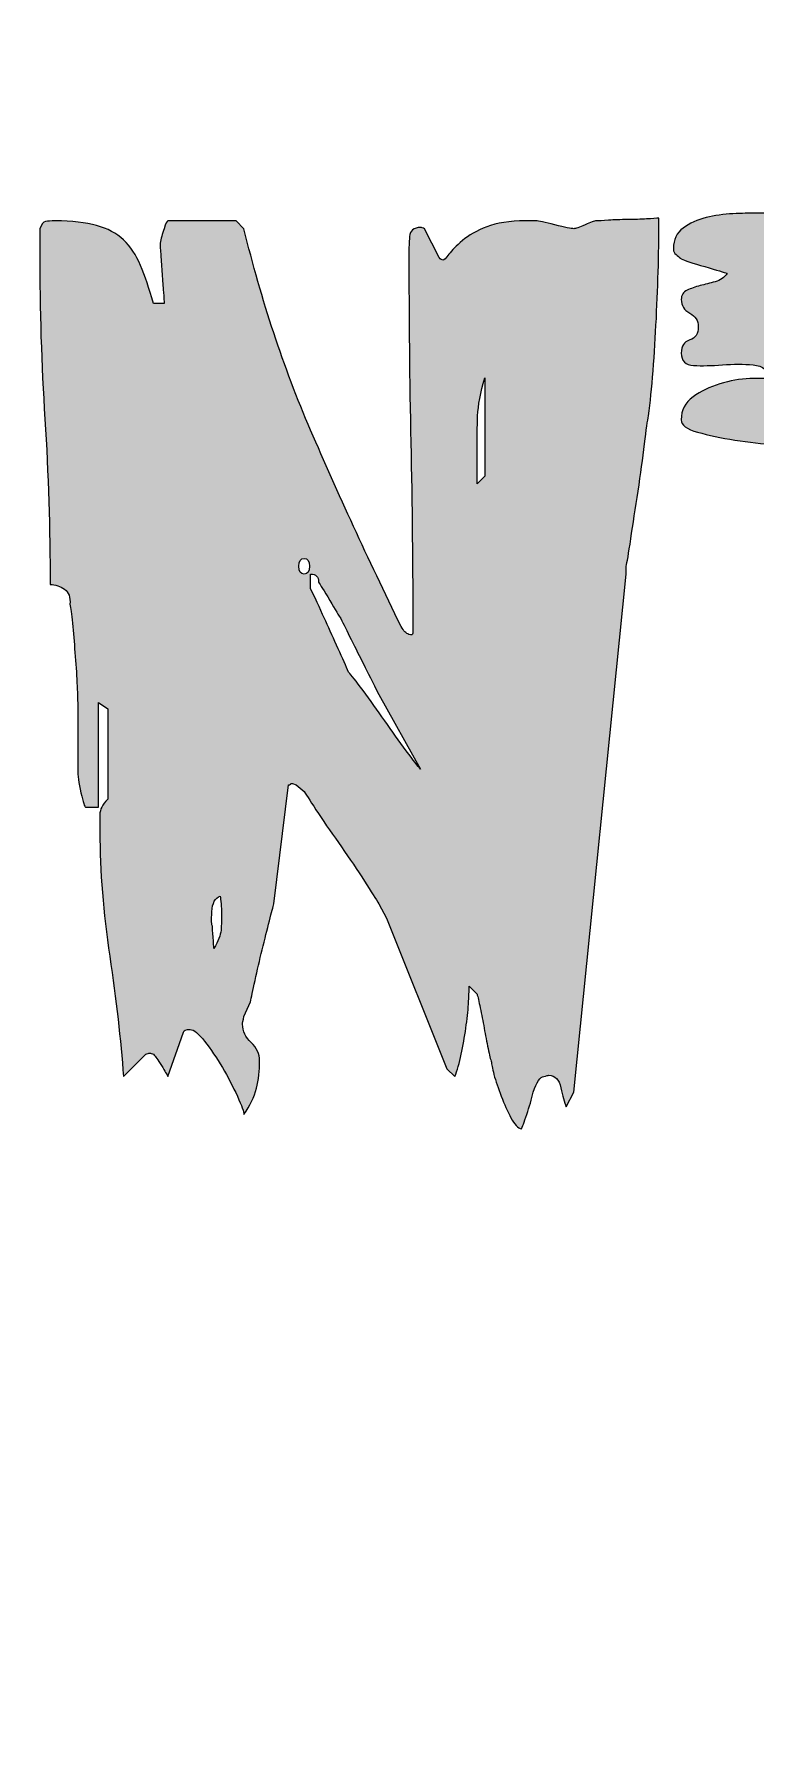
# Model space of a CAD drawing. Extents: x 15 to 185, y -185 to -15.
# Drawn here: x 91.73 to 98.91, y -144.7 to -127.57 of the extents above; entities that cross this region are included whole.
import ezdxf

# ---------------------------------------------------------------- set-up
doc = ezdxf.new("R2010")
doc.units = 0
doc.header["$MEASUREMENT"] = 0
doc.layers.add('Layer 1', color=7, linetype='Continuous', lineweight=0)

# ---------------------------------------------------------------- blocks, each defined once
blk = doc.blocks.new('Block_1')
at = {"layer": 'Layer 1', "true_color": 0x000000, "transparency": 33554687}
h = blk.add_hatch(color=18, dxfattribs=at)
h.dxf.hatch_style = 2
edge = h.paths.add_edge_path()
edge.add_spline(control_points=[(100.001, -23.193), (57.647, -23.193), (23.191, -57.649), (23.191, -100.001), (23.191, -142.353), (57.647, -176.809), (100.001, -176.809), (142.354, -176.809), (176.81, -142.353), (176.81, -100.001), (176.81, -57.649), (142.354, -23.193), (100.001, -23.193)], knot_values=[0, 0, 0, 0, 1, 1, 1, 2, 2, 2, 3, 3, 3, 4, 4, 4, 4], degree=3, periodic=0)
edge = h.paths.add_edge_path()
edge.add_spline(control_points=[(100.001, -179.018), (56.43, -179.018), (20.982, -143.571), (20.982, -100.001), (20.982, -56.43), (56.43, -20.983), (100.001, -20.983), (143.571, -20.983), (179.019, -56.43), (179.019, -100.001), (179.019, -143.571), (143.571, -179.018), (100.001, -179.018)], knot_values=[0, 0, 0, 0, 1, 1, 1, 2, 2, 2, 3, 3, 3, 4, 4, 4, 4], degree=3, periodic=0)
at = {"layer": 'Layer 1'}
for points in [[(100.001, -179.018), (56.43, -179.018), (20.982, -143.571), (20.982, -100.001), (20.982, -56.43), (56.43, -20.983), (100.001, -20.983), (143.571, -20.983), (179.019, -56.43), (179.019, -100.001), (179.019, -143.571), (143.571, -179.018), (100.001, -179.018)], [(100.001, -23.193), (57.647, -23.193), (23.191, -57.649), (23.191, -100.001), (23.191, -142.353), (57.647, -176.809), (100.001, -176.809), (142.354, -176.809), (176.81, -142.353), (176.81, -100.001), (176.81, -57.649), (142.354, -23.193), (100.001, -23.193)]]:
    blk.add_open_spline(points, degree=3, knots=[0, 0, 0, 0, 1, 1, 1, 2, 2, 2, 3, 3, 3, 4, 4, 4, 4], dxfattribs=at)
blk = doc.blocks.new('Block_8')
at = {"layer": 'Layer 1', "true_color": 0x000000, "transparency": 33554687}
h = blk.add_hatch(color=18, dxfattribs=at)
h.dxf.hatch_style = 2
edge = h.paths.add_edge_path()
edge.add_spline(control_points=[(100.863, -132.421), (100.881, -132.352), (100.894, -132.26), (100.903, -132.147), (100.911, -132.035), (100.928, -131.924), (100.954, -131.815), (100.981, -131.706), (101.02, -131.613), (101.072, -131.535), (101.124, -131.457), (101.202, -131.417), (101.306, -131.417), (101.306, -131.417), (101.306, -131.378), (101.306, -131.378), (101.306, -131.378), (100.863, -131.378), (100.863, -131.378), (100.863, -131.378), (100.863, -132.421), (100.863, -132.421)], knot_values=[0, 0, 0, 0, 1, 1, 1, 2, 2, 2, 3, 3, 3, 4, 4, 4, 5, 5, 5, 6, 6, 6, 7, 7, 7, 7], degree=3, periodic=0)
edge = h.paths.add_edge_path()
edge.add_spline(control_points=[(100.16, -138.195), (100.16, -138.212), (100.144, -138.227), (100.114, -138.24), (100.083, -138.253), (100.069, -138.238), (100.069, -138.195), (100.069, -138.169), (100.086, -138.16), (100.12, -138.169), (100.147, -138.169), (100.16, -138.177), (100.16, -138.195)], knot_values=[0, 0, 0, 0, 1, 1, 1, 2, 2, 2, 3, 3, 3, 4, 4, 4, 4], degree=3, periodic=0)
edge = h.paths.add_edge_path()
edge.add_spline(control_points=[(100.219, -137.224), (100.24, -137.054), (100.251, -136.87), (100.251, -136.67), (100.251, -136.67), (100.185, -136.67), (100.185, -136.67), (100.177, -136.705), (100.166, -136.763), (100.153, -136.846), (100.14, -136.928), (100.127, -137.017), (100.114, -137.113), (100.101, -137.209), (100.088, -137.3), (100.075, -137.387), (100.062, -137.474), (100.051, -137.534), (100.042, -137.569), (100.025, -137.639), (100.001, -137.706), (99.971, -137.771), (99.94, -137.836), (99.89, -137.891), (99.821, -137.934), (99.821, -137.934), (99.821, -137.725), (99.821, -137.725), (99.812, -137.725), (99.799, -137.721), (99.782, -137.713), (99.764, -137.704), (99.751, -137.704), (99.743, -137.713), (99.743, -137.713), (99.586, -137.791), (99.586, -137.791), (99.577, -137.799), (99.569, -137.804), (99.56, -137.804), (99.56, -137.699), (99.558, -137.543), (99.554, -137.335), (99.549, -137.126), (99.547, -136.887), (99.547, -136.618), (99.547, -136.348), (99.545, -136.033), (99.541, -135.673), (99.536, -135.312), (99.534, -134.997), (99.534, -134.728), (99.534, -134.459), (99.532, -134.22), (99.528, -134.011), (99.523, -133.802), (99.521, -133.646), (99.521, -133.542), (99.521, -133.472), (99.514, -133.349), (99.501, -133.17), (99.488, -132.992), (99.473, -132.803), (99.456, -132.604), (99.438, -132.404), (99.421, -132.217), (99.404, -132.043), (99.386, -131.869), (99.373, -131.748), (99.365, -131.678), (99.321, -131.669), (99.234, -131.661), (99.104, -131.652), (98.973, -131.643), (98.839, -131.628), (98.7, -131.606), (98.561, -131.585), (98.437, -131.559), (98.329, -131.528), (98.22, -131.498), (98.166, -131.457), (98.166, -131.404), (98.166, -131.309), (98.204, -131.233), (98.283, -131.176), (98.361, -131.12), (98.45, -131.077), (98.55, -131.046), (98.65, -131.016), (98.75, -130.998), (98.85, -130.994), (98.95, -130.99), (99.021, -130.992), (99.065, -131), (99.038, -130.914), (98.978, -130.866), (98.882, -130.857), (98.786, -130.849), (98.684, -130.849), (98.576, -130.857), (98.467, -130.866), (98.372, -130.868), (98.289, -130.864), (98.207, -130.859), (98.166, -130.818), (98.166, -130.74), (98.166, -130.67), (98.194, -130.627), (98.25, -130.609), (98.306, -130.592), (98.335, -130.549), (98.335, -130.479), (98.335, -130.418), (98.306, -130.373), (98.25, -130.342), (98.194, -130.312), (98.166, -130.266), (98.166, -130.205), (98.166, -130.162), (98.185, -130.132), (98.224, -130.114), (98.263, -130.097), (98.306, -130.081), (98.354, -130.068), (98.402, -130.056), (98.452, -130.042), (98.504, -130.029), (98.557, -130.017), (98.596, -129.988), (98.622, -129.945), (98.596, -129.936), (98.522, -129.914), (98.4, -129.879), (98.279, -129.845), (98.2, -129.819), (98.166, -129.801), (98.157, -129.793), (98.144, -129.782), (98.126, -129.769), (98.109, -129.756), (98.096, -129.741), (98.088, -129.723), (98.088, -129.723), (98.088, -129.697), (98.088, -129.697), (98.088, -129.61), (98.12, -129.543), (98.185, -129.495), (98.25, -129.447), (98.326, -129.413), (98.413, -129.391), (98.5, -129.369), (98.589, -129.356), (98.68, -129.352), (98.772, -129.348), (98.844, -129.345), (98.895, -129.345), (99.121, -129.345), (99.345, -129.358), (99.566, -129.384), (99.788, -129.41), (100.012, -129.423), (100.238, -129.423), (100.498, -129.423), (100.75, -129.41), (100.994, -129.384), (101.237, -129.358), (101.489, -129.345), (101.75, -129.345), (101.75, -129.345), (101.906, -129.345), (101.906, -129.345), (101.906, -129.345), (102.349, -129.345), (102.349, -129.345), (102.349, -129.345), (102.506, -129.345), (102.506, -129.345), (102.592, -129.371), (102.677, -129.419), (102.76, -129.489), (102.842, -129.558), (102.884, -129.636), (102.884, -129.723), (102.884, -129.793), (102.862, -129.843), (102.818, -129.873), (102.775, -129.904), (102.718, -129.927), (102.649, -129.945), (102.632, -129.962), (102.592, -129.979), (102.532, -129.997), (102.471, -130.014), (102.408, -130.032), (102.343, -130.049), (102.278, -130.066), (102.214, -130.079), (102.154, -130.088), (102.093, -130.097), (102.058, -130.101), (102.05, -130.101), (102.05, -130.101), (102.05, -130.179), (102.05, -130.179), (102.05, -130.179), (102.871, -130.179), (102.871, -130.179), (102.871, -130.179), (102.871, -130.323), (102.871, -130.323), (102.871, -130.323), (102.506, -130.779), (102.506, -130.779), (102.514, -130.805), (102.538, -130.831), (102.578, -130.857), (102.616, -130.883), (102.656, -130.907), (102.694, -130.929), (102.734, -130.951), (102.771, -130.968), (102.806, -130.981), (102.84, -130.994), (102.862, -131), (102.871, -131), (102.871, -131), (102.871, -131.522), (102.871, -131.522), (102.871, -131.522), (101.971, -131.522), (101.971, -131.522), (101.971, -131.522), (101.906, -131.6), (101.906, -131.6), (101.836, -131.852), (101.782, -132.067), (101.743, -132.245), (101.704, -132.423), (101.665, -132.606), (101.626, -132.792), (101.587, -132.979), (101.554, -133.129), (101.528, -133.242), (101.45, -133.616), (101.407, -133.963), (101.398, -134.285), (101.389, -134.606), (101.359, -134.954), (101.306, -135.327), (101.289, -135.484), (101.263, -135.692), (101.228, -135.953), (101.193, -136.214), (101.159, -136.468), (101.124, -136.715), (101.089, -136.963), (101.05, -137.269), (101.007, -137.634), (101.007, -137.634), (100.863, -138.09), (100.863, -138.09), (100.855, -138.073), (100.833, -138.055), (100.798, -138.038), (100.764, -138.021), (100.737, -138.012), (100.72, -138.012), (100.694, -138.004), (100.672, -137.999), (100.655, -137.999), (100.655, -137.999), (100.642, -138.012), (100.642, -138.012), (100.624, -138.029), (100.598, -138.066), (100.563, -138.123), (100.529, -138.179), (100.503, -138.216), (100.485, -138.234), (100.451, -138.234), (100.396, -138.19), (100.322, -138.103), (100.249, -138.017), (100.203, -137.96), (100.185, -137.934), (100.185, -137.934), (100.185, -137.778), (100.185, -137.778), (100.185, -137.578), (100.196, -137.393), (100.219, -137.224)], knot_values=[0, 0, 0, 0, 1, 1, 1, 2, 2, 2, 3, 3, 3, 4, 4, 4, 5, 5, 5, 6, 6, 6, 7, 7, 7, 8, 8, 8, 9, 9, 9, 10, 10, 10, 11, 11, 11, 12, 12, 12, 13, 13, 13, 14, 14, 14, 15, 15, 15, 16, 16, 16, 17, 17, 17, 18, 18, 18, 19, 19, 19, 20, 20, 20, 21, 21, 21, 22, 22, 22, 23, 23, 23, 24, 24, 24, 25, 25, 25, 26, 26, 26, 27, 27, 27, 28, 28, 28, 29, 29, 29, 30, 30, 30, 31, 31, 31, 32, 32, 32, 33, 33, 33, 34, 34, 34, 35, 35, 35, 36, 36, 36, 37, 37, 37, 38, 38, 38, 39, 39, 39, 40, 40, 40, 41, 41, 41, 42, 42, 42, 43, 43, 43, 44, 44, 44, 45, 45, 45, 46, 46, 46, 47, 47, 47, 48, 48, 48, 49, 49, 49, 50, 50, 50, 51, 51, 51, 52, 52, 52, 53, 53, 53, 54, 54, 54, 55, 55, 55, 56, 56, 56, 57, 57, 57, 58, 58, 58, 59, 59, 59, 60, 60, 60, 61, 61, 61, 62, 62, 62, 63, 63, 63, 64, 64, 64, 65, 65, 65, 66, 66, 66, 67, 67, 67, 68, 68, 68, 69, 69, 69, 70, 70, 70, 71, 71, 71, 72, 72, 72, 73, 73, 73, 74, 74, 74, 75, 75, 75, 76, 76, 76, 77, 77, 77, 78, 78, 78, 79, 79, 79, 80, 80, 80, 81, 81, 81, 82, 82, 82, 83, 83, 83, 84, 84, 84, 85, 85, 85, 86, 86, 86, 87, 87, 87, 88, 88, 88, 89, 89, 89, 90, 90, 90, 91, 91, 91, 92, 92, 92, 93, 93, 93, 94, 94, 94, 95, 95, 95, 96, 96, 96, 97, 97, 97, 97], degree=3, periodic=0)
h = blk.add_hatch(color=18, dxfattribs=at)
h.dxf.hatch_style = 2
edge = h.paths.add_edge_path()
edge.add_spline(control_points=[(96.139, -131.365), (96.135, -131.47), (96.133, -131.596), (96.133, -131.743), (96.133, -131.743), (96.133, -132.043), (96.133, -132.043), (96.133, -132.043), (96.211, -131.965), (96.211, -131.965), (96.211, -131.965), (96.211, -130.987), (96.211, -130.987), (96.167, -131.135), (96.144, -131.261), (96.139, -131.365)], knot_values=[0, 0, 0, 0, 1, 1, 1, 2, 2, 2, 3, 3, 3, 4, 4, 4, 5, 5, 5, 5], degree=3, periodic=0)
edge = h.paths.add_edge_path()
edge.add_spline(control_points=[(94.477, -133.086), (94.538, -133.216), (94.588, -133.325), (94.627, -133.412), (94.667, -133.499), (94.708, -133.59), (94.751, -133.685), (94.794, -133.781), (94.83, -133.859), (94.855, -133.92), (94.881, -133.946), (94.929, -134.007), (94.999, -134.102), (95.068, -134.198), (95.14, -134.298), (95.214, -134.402), (95.287, -134.506), (95.359, -134.606), (95.429, -134.702), (95.498, -134.797), (95.546, -134.858), (95.572, -134.884), (95.572, -134.884), (95.155, -134.141), (95.155, -134.141), (95.094, -134.02), (95.045, -133.92), (95.005, -133.842), (94.966, -133.763), (94.925, -133.681), (94.881, -133.594), (94.838, -133.507), (94.803, -133.438), (94.777, -133.385), (94.759, -133.359), (94.723, -133.299), (94.667, -133.203), (94.61, -133.107), (94.573, -133.046), (94.555, -133.021), (94.555, -132.968), (94.53, -132.942), (94.477, -132.942), (94.477, -132.942), (94.477, -133.086), (94.477, -133.086)], knot_values=[0, 0, 0, 0, 1, 1, 1, 2, 2, 2, 3, 3, 3, 4, 4, 4, 5, 5, 5, 6, 6, 6, 7, 7, 7, 8, 8, 8, 9, 9, 9, 10, 10, 10, 11, 11, 11, 12, 12, 12, 13, 13, 13, 14, 14, 14, 15, 15, 15, 15], degree=3, periodic=0)
edge = h.paths.add_edge_path()
edge.add_spline(control_points=[(94.36, -132.864), (94.36, -132.916), (94.378, -132.942), (94.412, -132.942), (94.447, -132.942), (94.464, -132.916), (94.464, -132.864), (94.464, -132.812), (94.447, -132.786), (94.412, -132.786), (94.378, -132.786), (94.36, -132.812), (94.36, -132.864)], knot_values=[0, 0, 0, 0, 1, 1, 1, 2, 2, 2, 3, 3, 3, 4, 4, 4, 4], degree=3, periodic=0)
edge = h.paths.add_edge_path()
edge.add_spline(control_points=[(93.493, -136.305), (93.489, -136.392), (93.491, -136.44), (93.5, -136.448), (93.5, -136.466), (93.502, -136.503), (93.506, -136.559), (93.511, -136.616), (93.513, -136.652), (93.513, -136.67), (93.557, -136.6), (93.58, -136.539), (93.585, -136.487), (93.589, -136.435), (93.591, -136.375), (93.591, -136.305), (93.591, -136.288), (93.589, -136.261), (93.585, -136.227), (93.58, -136.192), (93.578, -136.166), (93.578, -136.149), (93.526, -136.166), (93.498, -136.218), (93.493, -136.305)], knot_values=[0, 0, 0, 0, 1, 1, 1, 2, 2, 2, 3, 3, 3, 4, 4, 4, 5, 5, 5, 6, 6, 6, 7, 7, 7, 8, 8, 8, 8], degree=3, periodic=0)
edge = h.paths.add_edge_path()
edge.add_spline(control_points=[(96.055, -137.048), (96.055, -137.091), (96.052, -137.15), (96.048, -137.224), (96.043, -137.298), (96.035, -137.378), (96.022, -137.465), (96.009, -137.552), (95.994, -137.639), (95.976, -137.725), (95.959, -137.812), (95.937, -137.886), (95.911, -137.947), (95.911, -137.947), (95.833, -137.869), (95.833, -137.869), (95.833, -137.869), (95.233, -136.37), (95.233, -136.37), (95.233, -136.37), (95.155, -136.227), (95.155, -136.227), (95.129, -136.183), (95.081, -136.107), (95.012, -135.999), (94.942, -135.89), (94.866, -135.777), (94.784, -135.66), (94.701, -135.543), (94.625, -135.432), (94.555, -135.327), (94.486, -135.223), (94.439, -135.149), (94.412, -135.106), (94.412, -135.106), (94.334, -135.041), (94.334, -135.041), (94.334, -135.041), (94.295, -135.027), (94.295, -135.027), (94.286, -135.027), (94.279, -135.03), (94.275, -135.034), (94.271, -135.039), (94.265, -135.041), (94.256, -135.041), (94.256, -135.041), (94.112, -136.227), (94.112, -136.227), (94.104, -136.253), (94.089, -136.309), (94.067, -136.396), (94.045, -136.483), (94.021, -136.579), (93.995, -136.683), (93.969, -136.787), (93.945, -136.889), (93.924, -136.989), (93.902, -137.089), (93.887, -137.161), (93.878, -137.204), (93.878, -137.204), (93.813, -137.347), (93.813, -137.347), (93.804, -137.391), (93.799, -137.417), (93.799, -137.426), (93.799, -137.495), (93.828, -137.556), (93.884, -137.608), (93.941, -137.66), (93.969, -137.721), (93.969, -137.791), (93.969, -137.886), (93.958, -137.978), (93.937, -138.064), (93.915, -138.151), (93.874, -138.238), (93.813, -138.325), (93.813, -138.299), (93.791, -138.238), (93.748, -138.143), (93.704, -138.047), (93.654, -137.951), (93.598, -137.856), (93.541, -137.76), (93.483, -137.673), (93.422, -137.595), (93.361, -137.517), (93.313, -137.478), (93.278, -137.478), (93.235, -137.478), (93.213, -137.486), (93.213, -137.504), (93.213, -137.504), (93.057, -137.947), (93.057, -137.947), (93.048, -137.93), (93.026, -137.893), (92.992, -137.836), (92.957, -137.78), (92.931, -137.743), (92.914, -137.725), (92.896, -137.717), (92.883, -137.713), (92.874, -137.713), (92.866, -137.713), (92.853, -137.717), (92.835, -137.725), (92.835, -137.725), (92.614, -137.947), (92.614, -137.947), (92.587, -137.582), (92.542, -137.183), (92.477, -136.748), (92.412, -136.314), (92.379, -135.901), (92.379, -135.51), (92.379, -135.51), (92.379, -135.34), (92.379, -135.34), (92.379, -135.288), (92.405, -135.236), (92.458, -135.184), (92.458, -135.184), (92.458, -134.285), (92.458, -134.285), (92.458, -134.285), (92.366, -134.22), (92.366, -134.22), (92.366, -134.22), (92.366, -135.262), (92.366, -135.262), (92.366, -135.262), (92.236, -135.262), (92.236, -135.262), (92.227, -135.262), (92.212, -135.214), (92.19, -135.119), (92.168, -135.023), (92.158, -134.945), (92.158, -134.884), (92.158, -134.884), (92.158, -134.754), (92.158, -134.754), (92.158, -134.754), (92.158, -134.532), (92.158, -134.532), (92.158, -134.532), (92.158, -134.337), (92.158, -134.337), (92.158, -134.337), (92.158, -134.22), (92.158, -134.22), (92.158, -134.185), (92.155, -134.12), (92.151, -134.024), (92.147, -133.929), (92.14, -133.829), (92.131, -133.724), (92.123, -133.62), (92.114, -133.522), (92.105, -133.431), (92.097, -133.34), (92.088, -133.277), (92.08, -133.242), (92.088, -133.173), (92.07, -133.123), (92.027, -133.092), (91.984, -133.062), (91.936, -133.046), (91.884, -133.046), (91.884, -132.491), (91.866, -131.941), (91.832, -131.398), (91.797, -130.855), (91.78, -130.305), (91.78, -129.749), (91.78, -129.749), (91.78, -129.501), (91.78, -129.501), (91.797, -129.458), (91.816, -129.434), (91.838, -129.43), (91.86, -129.426), (91.893, -129.423), (91.936, -129.423), (92.101, -129.423), (92.238, -129.439), (92.346, -129.469), (92.455, -129.499), (92.544, -129.547), (92.614, -129.612), (92.683, -129.678), (92.74, -129.762), (92.783, -129.867), (92.826, -129.971), (92.87, -130.097), (92.914, -130.245), (92.914, -130.245), (93.018, -130.245), (93.018, -130.245), (93.018, -130.227), (93.016, -130.19), (93.011, -130.134), (93.006, -130.077), (93.003, -130.017), (92.998, -129.951), (92.994, -129.886), (92.989, -129.823), (92.985, -129.762), (92.981, -129.702), (92.979, -129.662), (92.979, -129.645), (92.987, -129.601), (93, -129.554), (93.018, -129.501), (93.035, -129.45), (93.048, -129.423), (93.057, -129.423), (93.057, -129.423), (93.734, -129.423), (93.734, -129.423), (93.734, -129.423), (93.813, -129.501), (93.813, -129.501), (93.986, -130.214), (94.208, -130.883), (94.477, -131.509), (94.747, -132.134), (95.046, -132.786), (95.377, -133.464), (95.403, -133.507), (95.429, -133.533), (95.455, -133.542), (95.481, -133.551), (95.494, -133.546), (95.494, -133.529), (95.494, -132.877), (95.487, -132.245), (95.474, -131.632), (95.461, -131.02), (95.455, -130.388), (95.455, -129.736), (95.455, -129.693), (95.457, -129.641), (95.461, -129.58), (95.466, -129.519), (95.503, -129.489), (95.572, -129.489), (95.581, -129.489), (95.594, -129.493), (95.611, -129.501), (95.611, -129.501), (95.755, -129.788), (95.755, -129.788), (95.772, -129.806), (95.785, -129.814), (95.794, -129.814), (95.802, -129.814), (95.822, -129.795), (95.852, -129.756), (95.883, -129.717), (95.928, -129.671), (95.989, -129.619), (96.05, -129.567), (96.131, -129.521), (96.23, -129.482), (96.33, -129.443), (96.458, -129.423), (96.615, -129.423), (96.615, -129.423), (96.719, -129.423), (96.719, -129.423), (96.745, -129.423), (96.808, -129.436), (96.908, -129.462), (97.008, -129.489), (97.071, -129.501), (97.097, -129.501), (97.114, -129.501), (97.152, -129.489), (97.208, -129.462), (97.264, -129.436), (97.301, -129.423), (97.319, -129.423), (97.345, -129.423), (97.386, -129.421), (97.442, -129.417), (97.499, -129.413), (97.562, -129.41), (97.632, -129.41), (97.701, -129.41), (97.764, -129.408), (97.82, -129.404), (97.877, -129.4), (97.918, -129.397), (97.944, -129.397), (97.944, -129.536), (97.942, -129.693), (97.938, -129.867), (97.933, -130.04), (97.927, -130.216), (97.918, -130.394), (97.909, -130.573), (97.899, -130.746), (97.886, -130.916), (97.873, -131.085), (97.857, -131.235), (97.84, -131.365), (97.831, -131.409), (97.818, -131.502), (97.801, -131.645), (97.783, -131.789), (97.762, -131.945), (97.736, -132.115), (97.71, -132.284), (97.686, -132.443), (97.664, -132.59), (97.642, -132.738), (97.627, -132.83), (97.618, -132.864), (97.618, -132.864), (97.618, -132.942), (97.618, -132.942), (97.618, -132.942), (97.097, -138.103), (97.097, -138.103), (97.097, -138.103), (97.019, -138.247), (97.019, -138.247), (97.002, -138.203), (96.984, -138.14), (96.967, -138.058), (96.949, -137.975), (96.91, -137.934), (96.849, -137.934), (96.841, -137.934), (96.823, -137.939), (96.798, -137.947), (96.763, -137.947), (96.728, -137.999), (96.693, -138.103), (96.676, -138.173), (96.654, -138.247), (96.628, -138.325), (96.602, -138.403), (96.584, -138.451), (96.576, -138.468), (96.541, -138.46), (96.506, -138.423), (96.471, -138.358), (96.437, -138.292), (96.404, -138.221), (96.374, -138.143), (96.343, -138.064), (96.319, -137.993), (96.302, -137.927), (96.284, -137.862), (96.276, -137.821), (96.276, -137.804), (96.267, -137.778), (96.257, -137.732), (96.243, -137.667), (96.23, -137.602), (96.217, -137.534), (96.204, -137.465), (96.192, -137.395), (96.178, -137.328), (96.165, -137.263), (96.152, -137.198), (96.141, -137.152), (96.133, -137.126), (96.133, -137.126), (96.055, -137.048), (96.055, -137.048)], knot_values=[0, 0, 0, 0, 1, 1, 1, 2, 2, 2, 3, 3, 3, 4, 4, 4, 5, 5, 5, 6, 6, 6, 7, 7, 7, 8, 8, 8, 9, 9, 9, 10, 10, 10, 11, 11, 11, 12, 12, 12, 13, 13, 13, 14, 14, 14, 15, 15, 15, 16, 16, 16, 17, 17, 17, 18, 18, 18, 19, 19, 19, 20, 20, 20, 21, 21, 21, 22, 22, 22, 23, 23, 23, 24, 24, 24, 25, 25, 25, 26, 26, 26, 27, 27, 27, 28, 28, 28, 29, 29, 29, 30, 30, 30, 31, 31, 31, 32, 32, 32, 33, 33, 33, 34, 34, 34, 35, 35, 35, 36, 36, 36, 37, 37, 37, 38, 38, 38, 39, 39, 39, 40, 40, 40, 41, 41, 41, 42, 42, 42, 43, 43, 43, 44, 44, 44, 45, 45, 45, 46, 46, 46, 47, 47, 47, 48, 48, 48, 49, 49, 49, 50, 50, 50, 51, 51, 51, 52, 52, 52, 53, 53, 53, 54, 54, 54, 55, 55, 55, 56, 56, 56, 57, 57, 57, 58, 58, 58, 59, 59, 59, 60, 60, 60, 61, 61, 61, 62, 62, 62, 63, 63, 63, 64, 64, 64, 65, 65, 65, 66, 66, 66, 67, 67, 67, 68, 68, 68, 69, 69, 69, 70, 70, 70, 71, 71, 71, 72, 72, 72, 73, 73, 73, 74, 74, 74, 75, 75, 75, 76, 76, 76, 77, 77, 77, 78, 78, 78, 79, 79, 79, 80, 80, 80, 81, 81, 81, 82, 82, 82, 83, 83, 83, 84, 84, 84, 85, 85, 85, 86, 86, 86, 87, 87, 87, 88, 88, 88, 89, 89, 89, 90, 90, 90, 91, 91, 91, 92, 92, 92, 93, 93, 93, 94, 94, 94, 95, 95, 95, 96, 96, 96, 97, 97, 97, 98, 98, 98, 99, 99, 99, 100, 100, 100, 101, 101, 101, 102, 102, 102, 103, 103, 103, 104, 104, 104, 105, 105, 105, 106, 106, 106, 107, 107, 107, 108, 108, 108, 109, 109, 109, 110, 110, 110, 111, 111, 111, 112, 112, 112, 113, 113, 113, 114, 114, 114, 115, 115, 115, 116, 116, 116, 117, 117, 117, 118, 118, 118, 119, 119, 119, 120, 120, 120, 121, 121, 121, 122, 122, 122, 123, 123, 123, 124, 124, 124, 125, 125, 125, 125], degree=3, periodic=0)
at = {"layer": 'Layer 1'}
for points, knots in [([(100.219, -137.224), (100.24, -137.054), (100.251, -136.87), (100.251, -136.67), (100.251, -136.67), (100.185, -136.67), (100.185, -136.67), (100.177, -136.705), (100.166, -136.763), (100.153, -136.846), (100.14, -136.928), (100.127, -137.017), (100.114, -137.113), (100.101, -137.209), (100.088, -137.3), (100.075, -137.387), (100.062, -137.474), (100.051, -137.534), (100.042, -137.569), (100.025, -137.639), (100.001, -137.706), (99.971, -137.771), (99.94, -137.836), (99.89, -137.891), (99.821, -137.934), (99.821, -137.934), (99.821, -137.725), (99.821, -137.725), (99.812, -137.725), (99.799, -137.721), (99.782, -137.713), (99.764, -137.704), (99.751, -137.704), (99.743, -137.713), (99.743, -137.713), (99.586, -137.791), (99.586, -137.791), (99.577, -137.799), (99.569, -137.804), (99.56, -137.804), (99.56, -137.699), (99.558, -137.543), (99.554, -137.335), (99.549, -137.126), (99.547, -136.887), (99.547, -136.618), (99.547, -136.348), (99.545, -136.033), (99.541, -135.673), (99.536, -135.312), (99.534, -134.997), (99.534, -134.728), (99.534, -134.459), (99.532, -134.22), (99.528, -134.011), (99.523, -133.802), (99.521, -133.646), (99.521, -133.542), (99.521, -133.472), (99.514, -133.349), (99.501, -133.17), (99.488, -132.992), (99.473, -132.803), (99.456, -132.604), (99.438, -132.404), (99.421, -132.217), (99.404, -132.043), (99.386, -131.869), (99.373, -131.748), (99.365, -131.678), (99.321, -131.669), (99.234, -131.661), (99.104, -131.652), (98.973, -131.643), (98.839, -131.628), (98.7, -131.606), (98.561, -131.585), (98.437, -131.559), (98.329, -131.528), (98.22, -131.498), (98.166, -131.457), (98.166, -131.404), (98.166, -131.309), (98.204, -131.233), (98.283, -131.176), (98.361, -131.12), (98.45, -131.077), (98.55, -131.046), (98.65, -131.016), (98.75, -130.998), (98.85, -130.994), (98.95, -130.99), (99.021, -130.992), (99.065, -131), (99.038, -130.914), (98.978, -130.866), (98.882, -130.857), (98.786, -130.849), (98.684, -130.849), (98.576, -130.857), (98.467, -130.866), (98.372, -130.868), (98.289, -130.864), (98.207, -130.859), (98.166, -130.818), (98.166, -130.74), (98.166, -130.67), (98.194, -130.627), (98.25, -130.609), (98.306, -130.592), (98.335, -130.549), (98.335, -130.479), (98.335, -130.418), (98.306, -130.373), (98.25, -130.342), (98.194, -130.312), (98.166, -130.266), (98.166, -130.205), (98.166, -130.162), (98.185, -130.132), (98.224, -130.114), (98.263, -130.097), (98.306, -130.081), (98.354, -130.068), (98.402, -130.056), (98.452, -130.042), (98.504, -130.029), (98.557, -130.017), (98.596, -129.988), (98.622, -129.945), (98.596, -129.936), (98.522, -129.914), (98.4, -129.879), (98.279, -129.845), (98.2, -129.819), (98.166, -129.801), (98.157, -129.793), (98.144, -129.782), (98.126, -129.769), (98.109, -129.756), (98.096, -129.741), (98.088, -129.723), (98.088, -129.723), (98.088, -129.697), (98.088, -129.697), (98.088, -129.61), (98.12, -129.543), (98.185, -129.495), (98.25, -129.447), (98.326, -129.413), (98.413, -129.391), (98.5, -129.369), (98.589, -129.356), (98.68, -129.352), (98.772, -129.348), (98.844, -129.345), (98.895, -129.345), (99.121, -129.345), (99.345, -129.358), (99.566, -129.384), (99.788, -129.41), (100.012, -129.423), (100.238, -129.423), (100.498, -129.423), (100.75, -129.41), (100.994, -129.384), (101.237, -129.358), (101.489, -129.345), (101.75, -129.345), (101.75, -129.345), (101.906, -129.345), (101.906, -129.345), (101.906, -129.345), (102.349, -129.345), (102.349, -129.345), (102.349, -129.345), (102.506, -129.345), (102.506, -129.345), (102.592, -129.371), (102.677, -129.419), (102.76, -129.489), (102.842, -129.558), (102.884, -129.636), (102.884, -129.723), (102.884, -129.793), (102.862, -129.843), (102.818, -129.873), (102.775, -129.904), (102.718, -129.927), (102.649, -129.945), (102.632, -129.962), (102.592, -129.979), (102.532, -129.997), (102.471, -130.014), (102.408, -130.032), (102.343, -130.049), (102.278, -130.066), (102.214, -130.079), (102.154, -130.088), (102.093, -130.097), (102.058, -130.101), (102.05, -130.101), (102.05, -130.101), (102.05, -130.179), (102.05, -130.179), (102.05, -130.179), (102.871, -130.179), (102.871, -130.179), (102.871, -130.179), (102.871, -130.323), (102.871, -130.323), (102.871, -130.323), (102.506, -130.779), (102.506, -130.779), (102.514, -130.805), (102.538, -130.831), (102.578, -130.857), (102.616, -130.883), (102.656, -130.907), (102.694, -130.929), (102.734, -130.951), (102.771, -130.968), (102.806, -130.981), (102.84, -130.994), (102.862, -131), (102.871, -131), (102.871, -131), (102.871, -131.522), (102.871, -131.522), (102.871, -131.522), (101.971, -131.522), (101.971, -131.522), (101.971, -131.522), (101.906, -131.6), (101.906, -131.6), (101.836, -131.852), (101.782, -132.067), (101.743, -132.245), (101.704, -132.423), (101.665, -132.606), (101.626, -132.792), (101.587, -132.979), (101.554, -133.129), (101.528, -133.242), (101.45, -133.616), (101.407, -133.963), (101.398, -134.285), (101.389, -134.606), (101.359, -134.954), (101.306, -135.327), (101.289, -135.484), (101.263, -135.692), (101.228, -135.953), (101.193, -136.214), (101.159, -136.468), (101.124, -136.715), (101.089, -136.963), (101.05, -137.269), (101.007, -137.634), (101.007, -137.634), (100.863, -138.09), (100.863, -138.09), (100.855, -138.073), (100.833, -138.055), (100.798, -138.038), (100.764, -138.021), (100.737, -138.012), (100.72, -138.012), (100.694, -138.004), (100.672, -137.999), (100.655, -137.999), (100.655, -137.999), (100.642, -138.012), (100.642, -138.012), (100.624, -138.029), (100.598, -138.066), (100.563, -138.123), (100.529, -138.179), (100.503, -138.216), (100.485, -138.234), (100.451, -138.234), (100.396, -138.19), (100.322, -138.103), (100.249, -138.017), (100.203, -137.96), (100.185, -137.934), (100.185, -137.934), (100.185, -137.778), (100.185, -137.778), (100.185, -137.578), (100.196, -137.393), (100.219, -137.224)], [0, 0, 0, 0, 1, 1, 1, 2, 2, 2, 3, 3, 3, 4, 4, 4, 5, 5, 5, 6, 6, 6, 7, 7, 7, 8, 8, 8, 9, 9, 9, 10, 10, 10, 11, 11, 11, 12, 12, 12, 13, 13, 13, 14, 14, 14, 15, 15, 15, 16, 16, 16, 17, 17, 17, 18, 18, 18, 19, 19, 19, 20, 20, 20, 21, 21, 21, 22, 22, 22, 23, 23, 23, 24, 24, 24, 25, 25, 25, 26, 26, 26, 27, 27, 27, 28, 28, 28, 29, 29, 29, 30, 30, 30, 31, 31, 31, 32, 32, 32, 33, 33, 33, 34, 34, 34, 35, 35, 35, 36, 36, 36, 37, 37, 37, 38, 38, 38, 39, 39, 39, 40, 40, 40, 41, 41, 41, 42, 42, 42, 43, 43, 43, 44, 44, 44, 45, 45, 45, 46, 46, 46, 47, 47, 47, 48, 48, 48, 49, 49, 49, 50, 50, 50, 51, 51, 51, 52, 52, 52, 53, 53, 53, 54, 54, 54, 55, 55, 55, 56, 56, 56, 57, 57, 57, 58, 58, 58, 59, 59, 59, 60, 60, 60, 61, 61, 61, 62, 62, 62, 63, 63, 63, 64, 64, 64, 65, 65, 65, 66, 66, 66, 67, 67, 67, 68, 68, 68, 69, 69, 69, 70, 70, 70, 71, 71, 71, 72, 72, 72, 73, 73, 73, 74, 74, 74, 75, 75, 75, 76, 76, 76, 77, 77, 77, 78, 78, 78, 79, 79, 79, 80, 80, 80, 81, 81, 81, 82, 82, 82, 83, 83, 83, 84, 84, 84, 85, 85, 85, 86, 86, 86, 87, 87, 87, 88, 88, 88, 89, 89, 89, 90, 90, 90, 91, 91, 91, 92, 92, 92, 93, 93, 93, 94, 94, 94, 95, 95, 95, 96, 96, 96, 97, 97, 97, 97]), ([(96.055, -137.048), (96.055, -137.091), (96.052, -137.15), (96.048, -137.224), (96.043, -137.298), (96.035, -137.378), (96.022, -137.465), (96.009, -137.552), (95.994, -137.639), (95.976, -137.725), (95.959, -137.812), (95.937, -137.886), (95.911, -137.947), (95.911, -137.947), (95.833, -137.869), (95.833, -137.869), (95.833, -137.869), (95.233, -136.37), (95.233, -136.37), (95.233, -136.37), (95.155, -136.227), (95.155, -136.227), (95.129, -136.183), (95.081, -136.107), (95.012, -135.999), (94.942, -135.89), (94.866, -135.777), (94.784, -135.66), (94.701, -135.543), (94.625, -135.432), (94.555, -135.327), (94.486, -135.223), (94.439, -135.149), (94.412, -135.106), (94.412, -135.106), (94.334, -135.041), (94.334, -135.041), (94.334, -135.041), (94.295, -135.027), (94.295, -135.027), (94.286, -135.027), (94.279, -135.03), (94.275, -135.034), (94.271, -135.039), (94.265, -135.041), (94.256, -135.041), (94.256, -135.041), (94.112, -136.227), (94.112, -136.227), (94.104, -136.253), (94.089, -136.309), (94.067, -136.396), (94.045, -136.483), (94.021, -136.579), (93.995, -136.683), (93.969, -136.787), (93.945, -136.889), (93.924, -136.989), (93.902, -137.089), (93.887, -137.161), (93.878, -137.204), (93.878, -137.204), (93.813, -137.347), (93.813, -137.347), (93.804, -137.391), (93.799, -137.417), (93.799, -137.426), (93.799, -137.495), (93.828, -137.556), (93.884, -137.608), (93.941, -137.66), (93.969, -137.721), (93.969, -137.791), (93.969, -137.886), (93.958, -137.978), (93.937, -138.064), (93.915, -138.151), (93.874, -138.238), (93.813, -138.325), (93.813, -138.299), (93.791, -138.238), (93.748, -138.143), (93.704, -138.047), (93.654, -137.951), (93.598, -137.856), (93.541, -137.76), (93.483, -137.673), (93.422, -137.595), (93.361, -137.517), (93.313, -137.478), (93.278, -137.478), (93.235, -137.478), (93.213, -137.486), (93.213, -137.504), (93.213, -137.504), (93.057, -137.947), (93.057, -137.947), (93.048, -137.93), (93.026, -137.893), (92.992, -137.836), (92.957, -137.78), (92.931, -137.743), (92.914, -137.725), (92.896, -137.717), (92.883, -137.713), (92.874, -137.713), (92.866, -137.713), (92.853, -137.717), (92.835, -137.725), (92.835, -137.725), (92.614, -137.947), (92.614, -137.947), (92.587, -137.582), (92.542, -137.183), (92.477, -136.748), (92.412, -136.314), (92.379, -135.901), (92.379, -135.51), (92.379, -135.51), (92.379, -135.34), (92.379, -135.34), (92.379, -135.288), (92.405, -135.236), (92.458, -135.184), (92.458, -135.184), (92.458, -134.285), (92.458, -134.285), (92.458, -134.285), (92.366, -134.22), (92.366, -134.22), (92.366, -134.22), (92.366, -135.262), (92.366, -135.262), (92.366, -135.262), (92.236, -135.262), (92.236, -135.262), (92.227, -135.262), (92.212, -135.214), (92.19, -135.119), (92.168, -135.023), (92.158, -134.945), (92.158, -134.884), (92.158, -134.884), (92.158, -134.754), (92.158, -134.754), (92.158, -134.754), (92.158, -134.532), (92.158, -134.532), (92.158, -134.532), (92.158, -134.337), (92.158, -134.337), (92.158, -134.337), (92.158, -134.22), (92.158, -134.22), (92.158, -134.185), (92.155, -134.12), (92.151, -134.024), (92.147, -133.929), (92.14, -133.829), (92.131, -133.724), (92.123, -133.62), (92.114, -133.522), (92.105, -133.431), (92.097, -133.34), (92.088, -133.277), (92.08, -133.242), (92.088, -133.173), (92.07, -133.123), (92.027, -133.092), (91.984, -133.062), (91.936, -133.046), (91.884, -133.046), (91.884, -132.491), (91.866, -131.941), (91.832, -131.398), (91.797, -130.855), (91.78, -130.305), (91.78, -129.749), (91.78, -129.749), (91.78, -129.501), (91.78, -129.501), (91.797, -129.458), (91.816, -129.434), (91.838, -129.43), (91.86, -129.426), (91.893, -129.423), (91.936, -129.423), (92.101, -129.423), (92.238, -129.439), (92.346, -129.469), (92.455, -129.499), (92.544, -129.547), (92.614, -129.612), (92.683, -129.678), (92.74, -129.762), (92.783, -129.867), (92.826, -129.971), (92.87, -130.097), (92.914, -130.245), (92.914, -130.245), (93.018, -130.245), (93.018, -130.245), (93.018, -130.227), (93.016, -130.19), (93.011, -130.134), (93.006, -130.077), (93.003, -130.017), (92.998, -129.951), (92.994, -129.886), (92.989, -129.823), (92.985, -129.762), (92.981, -129.702), (92.979, -129.662), (92.979, -129.645), (92.987, -129.601), (93, -129.554), (93.018, -129.501), (93.035, -129.45), (93.048, -129.423), (93.057, -129.423), (93.057, -129.423), (93.734, -129.423), (93.734, -129.423), (93.734, -129.423), (93.813, -129.501), (93.813, -129.501), (93.986, -130.214), (94.208, -130.883), (94.477, -131.509), (94.747, -132.134), (95.046, -132.786), (95.377, -133.464), (95.403, -133.507), (95.429, -133.533), (95.455, -133.542), (95.481, -133.551), (95.494, -133.546), (95.494, -133.529), (95.494, -132.877), (95.487, -132.245), (95.474, -131.632), (95.461, -131.02), (95.455, -130.388), (95.455, -129.736), (95.455, -129.693), (95.457, -129.641), (95.461, -129.58), (95.466, -129.519), (95.503, -129.489), (95.572, -129.489), (95.581, -129.489), (95.594, -129.493), (95.611, -129.501), (95.611, -129.501), (95.755, -129.788), (95.755, -129.788), (95.772, -129.806), (95.785, -129.814), (95.794, -129.814), (95.802, -129.814), (95.822, -129.795), (95.852, -129.756), (95.883, -129.717), (95.928, -129.671), (95.989, -129.619), (96.05, -129.567), (96.131, -129.521), (96.23, -129.482), (96.33, -129.443), (96.458, -129.423), (96.615, -129.423), (96.615, -129.423), (96.719, -129.423), (96.719, -129.423), (96.745, -129.423), (96.808, -129.436), (96.908, -129.462), (97.008, -129.489), (97.071, -129.501), (97.097, -129.501), (97.114, -129.501), (97.152, -129.489), (97.208, -129.462), (97.264, -129.436), (97.301, -129.423), (97.319, -129.423), (97.345, -129.423), (97.386, -129.421), (97.442, -129.417), (97.499, -129.413), (97.562, -129.41), (97.632, -129.41), (97.701, -129.41), (97.764, -129.408), (97.82, -129.404), (97.877, -129.4), (97.918, -129.397), (97.944, -129.397), (97.944, -129.536), (97.942, -129.693), (97.938, -129.867), (97.933, -130.04), (97.927, -130.216), (97.918, -130.394), (97.909, -130.573), (97.899, -130.746), (97.886, -130.916), (97.873, -131.085), (97.857, -131.235), (97.84, -131.365), (97.831, -131.409), (97.818, -131.502), (97.801, -131.645), (97.783, -131.789), (97.762, -131.945), (97.736, -132.115), (97.71, -132.284), (97.686, -132.443), (97.664, -132.59), (97.642, -132.738), (97.627, -132.83), (97.618, -132.864), (97.618, -132.864), (97.618, -132.942), (97.618, -132.942), (97.618, -132.942), (97.097, -138.103), (97.097, -138.103), (97.097, -138.103), (97.019, -138.247), (97.019, -138.247), (97.002, -138.203), (96.984, -138.14), (96.967, -138.058), (96.949, -137.975), (96.91, -137.934), (96.849, -137.934), (96.841, -137.934), (96.823, -137.939), (96.798, -137.947), (96.763, -137.947), (96.728, -137.999), (96.693, -138.103), (96.676, -138.173), (96.654, -138.247), (96.628, -138.325), (96.602, -138.403), (96.584, -138.451), (96.576, -138.468), (96.541, -138.46), (96.506, -138.423), (96.471, -138.358), (96.437, -138.292), (96.404, -138.221), (96.374, -138.143), (96.343, -138.064), (96.319, -137.993), (96.302, -137.927), (96.284, -137.862), (96.276, -137.821), (96.276, -137.804), (96.267, -137.778), (96.257, -137.732), (96.243, -137.667), (96.23, -137.602), (96.217, -137.534), (96.204, -137.465), (96.192, -137.395), (96.178, -137.328), (96.165, -137.263), (96.152, -137.198), (96.141, -137.152), (96.133, -137.126), (96.133, -137.126), (96.055, -137.048), (96.055, -137.048)], [0, 0, 0, 0, 1, 1, 1, 2, 2, 2, 3, 3, 3, 4, 4, 4, 5, 5, 5, 6, 6, 6, 7, 7, 7, 8, 8, 8, 9, 9, 9, 10, 10, 10, 11, 11, 11, 12, 12, 12, 13, 13, 13, 14, 14, 14, 15, 15, 15, 16, 16, 16, 17, 17, 17, 18, 18, 18, 19, 19, 19, 20, 20, 20, 21, 21, 21, 22, 22, 22, 23, 23, 23, 24, 24, 24, 25, 25, 25, 26, 26, 26, 27, 27, 27, 28, 28, 28, 29, 29, 29, 30, 30, 30, 31, 31, 31, 32, 32, 32, 33, 33, 33, 34, 34, 34, 35, 35, 35, 36, 36, 36, 37, 37, 37, 38, 38, 38, 39, 39, 39, 40, 40, 40, 41, 41, 41, 42, 42, 42, 43, 43, 43, 44, 44, 44, 45, 45, 45, 46, 46, 46, 47, 47, 47, 48, 48, 48, 49, 49, 49, 50, 50, 50, 51, 51, 51, 52, 52, 52, 53, 53, 53, 54, 54, 54, 55, 55, 55, 56, 56, 56, 57, 57, 57, 58, 58, 58, 59, 59, 59, 60, 60, 60, 61, 61, 61, 62, 62, 62, 63, 63, 63, 64, 64, 64, 65, 65, 65, 66, 66, 66, 67, 67, 67, 68, 68, 68, 69, 69, 69, 70, 70, 70, 71, 71, 71, 72, 72, 72, 73, 73, 73, 74, 74, 74, 75, 75, 75, 76, 76, 76, 77, 77, 77, 78, 78, 78, 79, 79, 79, 80, 80, 80, 81, 81, 81, 82, 82, 82, 83, 83, 83, 84, 84, 84, 85, 85, 85, 86, 86, 86, 87, 87, 87, 88, 88, 88, 89, 89, 89, 90, 90, 90, 91, 91, 91, 92, 92, 92, 93, 93, 93, 94, 94, 94, 95, 95, 95, 96, 96, 96, 97, 97, 97, 98, 98, 98, 99, 99, 99, 100, 100, 100, 101, 101, 101, 102, 102, 102, 103, 103, 103, 104, 104, 104, 105, 105, 105, 106, 106, 106, 107, 107, 107, 108, 108, 108, 109, 109, 109, 110, 110, 110, 111, 111, 111, 112, 112, 112, 113, 113, 113, 114, 114, 114, 115, 115, 115, 116, 116, 116, 117, 117, 117, 118, 118, 118, 119, 119, 119, 120, 120, 120, 121, 121, 121, 122, 122, 122, 123, 123, 123, 124, 124, 124, 125, 125, 125, 125]), ([(96.139, -131.365), (96.135, -131.47), (96.133, -131.596), (96.133, -131.743), (96.133, -131.743), (96.133, -132.043), (96.133, -132.043), (96.133, -132.043), (96.211, -131.965), (96.211, -131.965), (96.211, -131.965), (96.211, -130.987), (96.211, -130.987), (96.167, -131.135), (96.144, -131.261), (96.139, -131.365)], [0, 0, 0, 0, 1, 1, 1, 2, 2, 2, 3, 3, 3, 4, 4, 4, 5, 5, 5, 5]), ([(94.36, -132.864), (94.36, -132.916), (94.378, -132.942), (94.412, -132.942), (94.447, -132.942), (94.464, -132.916), (94.464, -132.864), (94.464, -132.812), (94.447, -132.786), (94.412, -132.786), (94.378, -132.786), (94.36, -132.812), (94.36, -132.864)], [0, 0, 0, 0, 1, 1, 1, 2, 2, 2, 3, 3, 3, 4, 4, 4, 4]), ([(94.477, -133.086), (94.538, -133.216), (94.588, -133.325), (94.627, -133.412), (94.667, -133.499), (94.708, -133.59), (94.751, -133.685), (94.794, -133.781), (94.83, -133.859), (94.855, -133.92), (94.881, -133.946), (94.929, -134.007), (94.999, -134.102), (95.068, -134.198), (95.14, -134.298), (95.214, -134.402), (95.287, -134.506), (95.359, -134.606), (95.429, -134.702), (95.498, -134.797), (95.546, -134.858), (95.572, -134.884), (95.572, -134.884), (95.155, -134.141), (95.155, -134.141), (95.094, -134.02), (95.045, -133.92), (95.005, -133.842), (94.966, -133.763), (94.925, -133.681), (94.881, -133.594), (94.838, -133.507), (94.803, -133.438), (94.777, -133.385), (94.759, -133.359), (94.723, -133.299), (94.667, -133.203), (94.61, -133.107), (94.573, -133.046), (94.555, -133.021), (94.555, -132.968), (94.53, -132.942), (94.477, -132.942), (94.477, -132.942), (94.477, -133.086), (94.477, -133.086)], [0, 0, 0, 0, 1, 1, 1, 2, 2, 2, 3, 3, 3, 4, 4, 4, 5, 5, 5, 6, 6, 6, 7, 7, 7, 8, 8, 8, 9, 9, 9, 10, 10, 10, 11, 11, 11, 12, 12, 12, 13, 13, 13, 14, 14, 14, 15, 15, 15, 15]), ([(93.493, -136.305), (93.489, -136.392), (93.491, -136.44), (93.5, -136.448), (93.5, -136.466), (93.502, -136.503), (93.506, -136.559), (93.511, -136.616), (93.513, -136.652), (93.513, -136.67), (93.557, -136.6), (93.58, -136.539), (93.585, -136.487), (93.589, -136.435), (93.591, -136.375), (93.591, -136.305), (93.591, -136.288), (93.589, -136.261), (93.585, -136.227), (93.58, -136.192), (93.578, -136.166), (93.578, -136.149), (93.526, -136.166), (93.498, -136.218), (93.493, -136.305)], [0, 0, 0, 0, 1, 1, 1, 2, 2, 2, 3, 3, 3, 4, 4, 4, 5, 5, 5, 6, 6, 6, 7, 7, 7, 8, 8, 8, 8])]:
    blk.add_open_spline(points, degree=3, knots=knots, dxfattribs=at)
blk = doc.blocks.new('Block_0')
at = {"layer": 'Layer 1'}
for name in ['Block_1', 'Block_8']:
    blk.add_blockref(name, (0, 0), dxfattribs=at)

msp = doc.modelspace()

# ---------------------------------------------------------------- block references
at = {"layer": 'Layer 1'}
msp.add_blockref('Block_0', (0, 0), dxfattribs=at)

doc.saveas('drawing.dxf')
